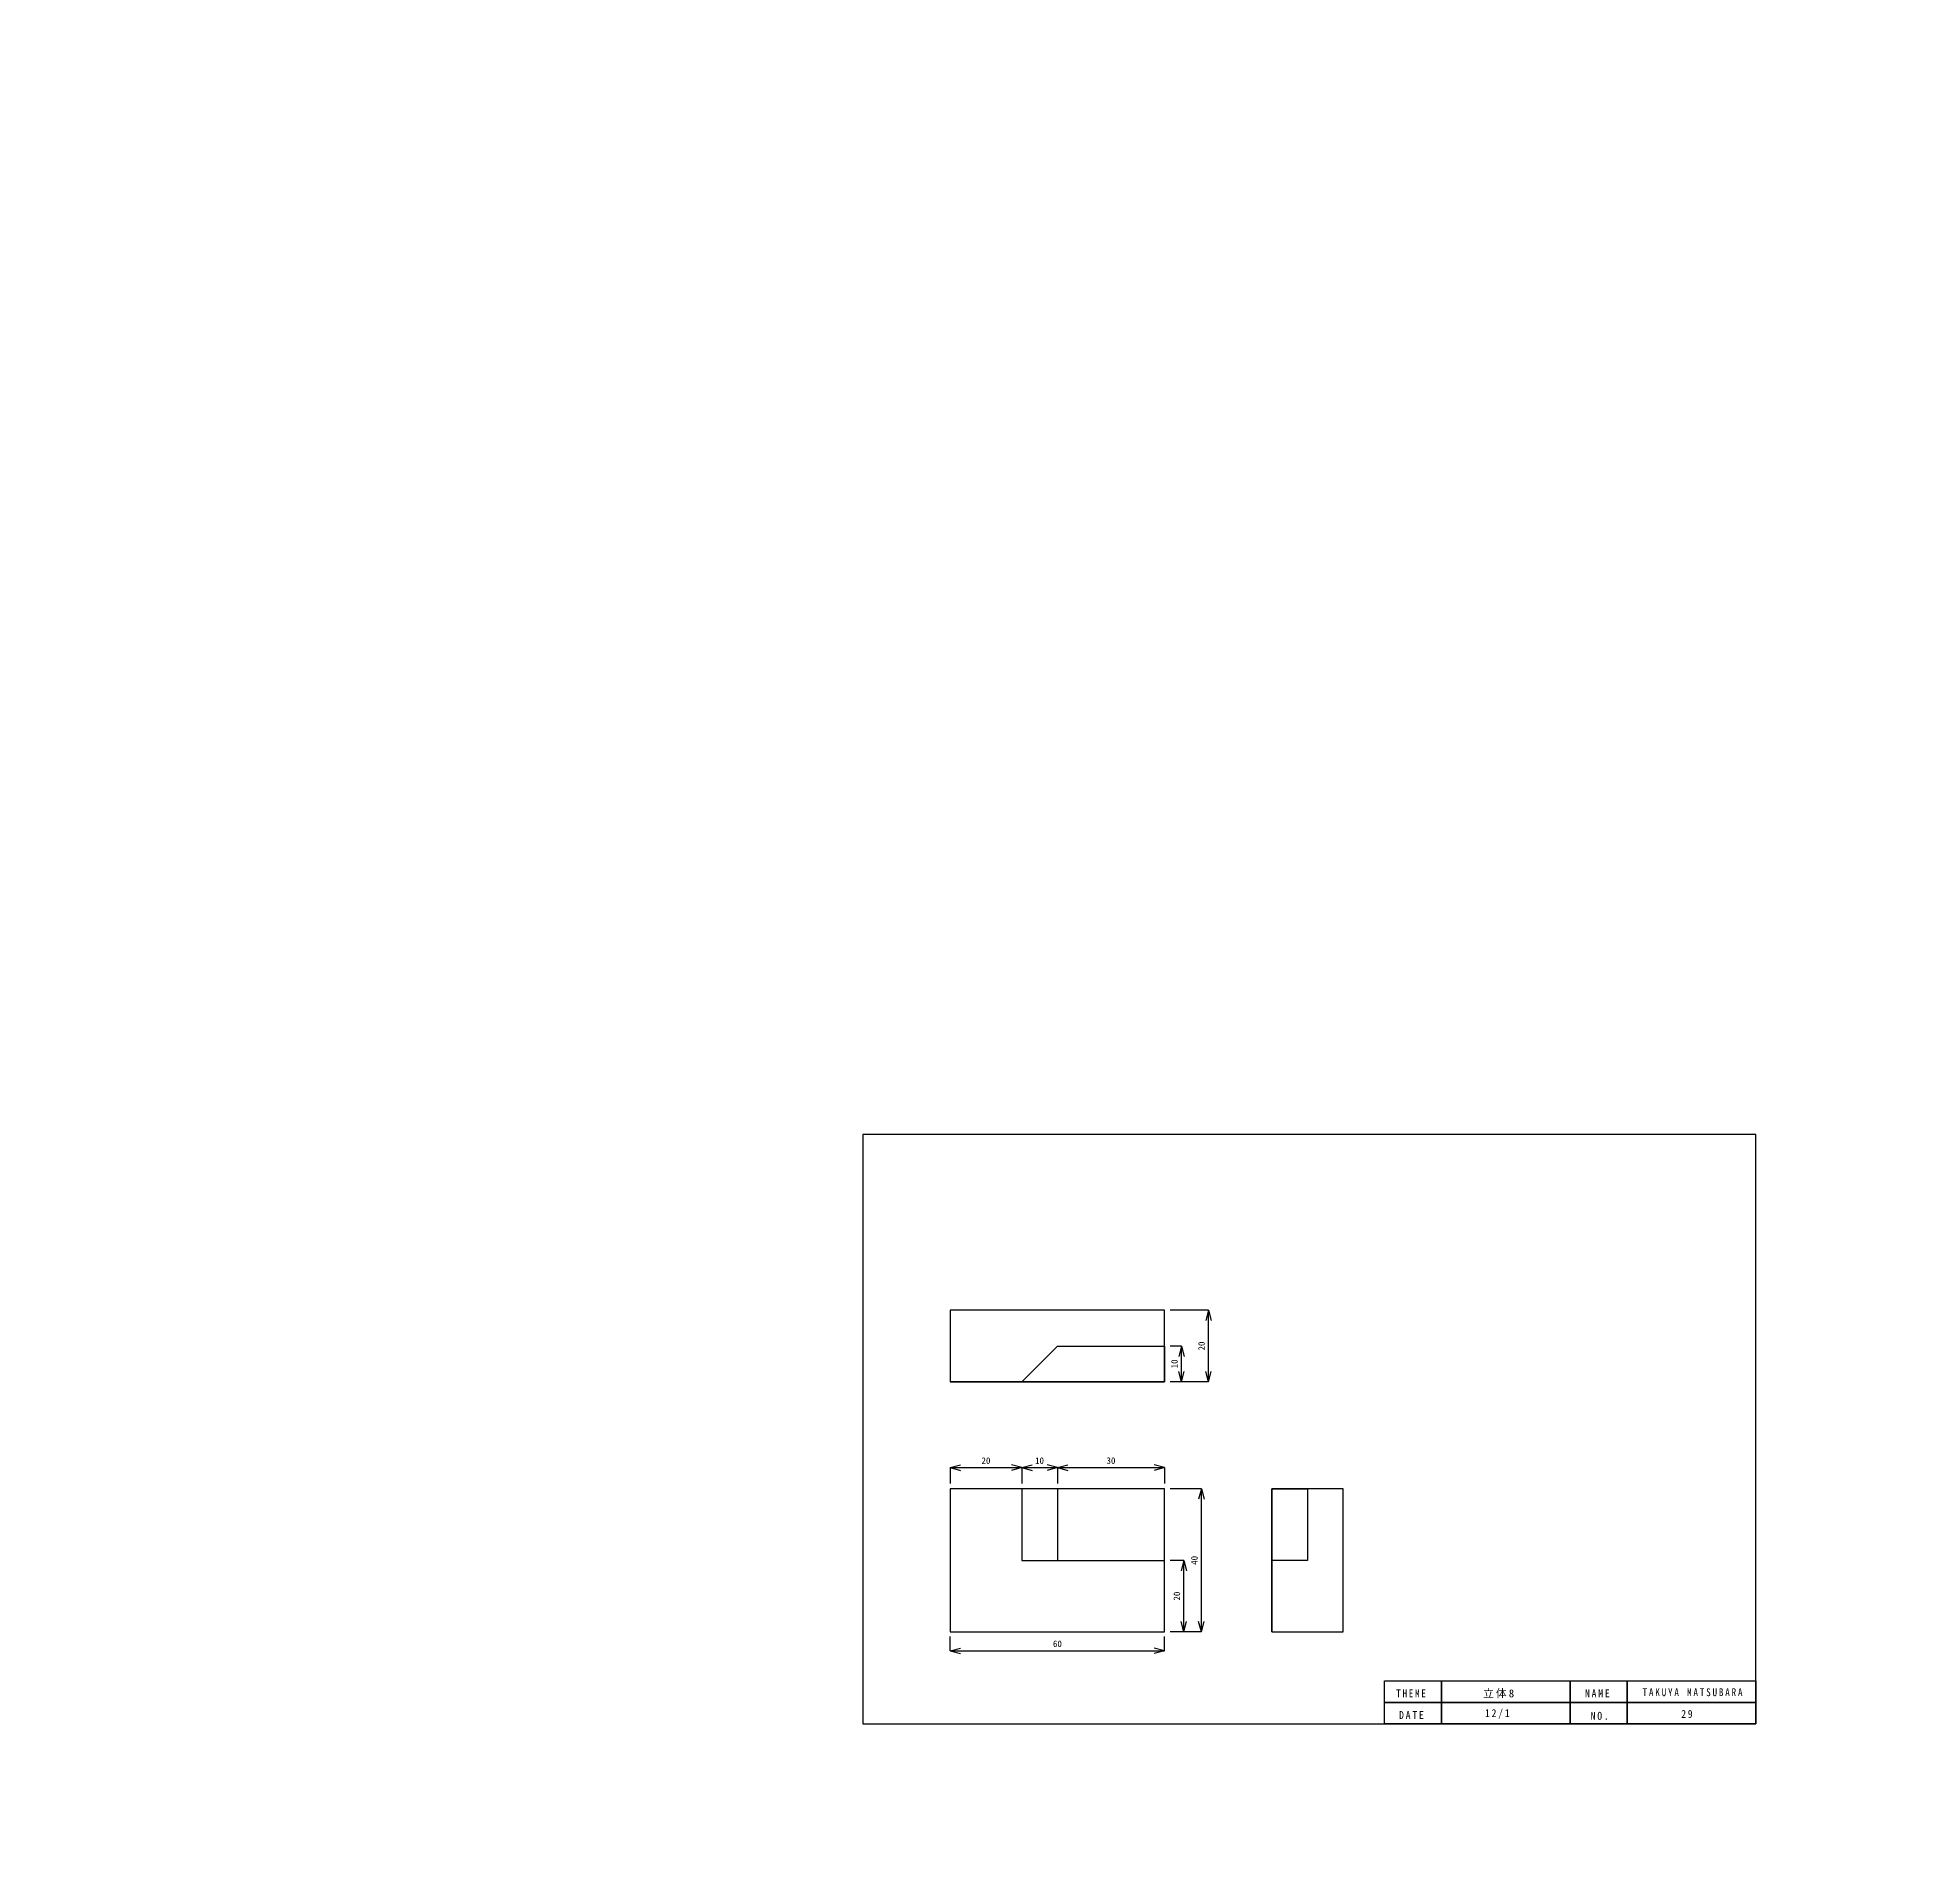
# Model space of a CAD drawing. Units: millimetres on the paper. Extents: x -1924 to 2076, y -2069 to 1931.
# Drawn here: x -361 to 160, y -118 to 394 of the extents above; entities that cross this region are included whole.
import ezdxf
from ezdxf.enums import TextEntityAlignment as Align

# ---------------------------------------------------------------- set-up
doc = ezdxf.new("R2010")
doc.units = ezdxf.units.MM
doc.layers.add('0-0_外形線', color=7, linetype='Continuous')
doc.layers.add('0-3_寸法線', color=3, linetype='Continuous')
doc.styles.add('ＭＳ ゴシック', font='')
doc.styles.get('ＭＳ ゴシック').set_extended_font_data('MS Gothic')

msp = doc.modelspace()

# ---------------------------------------------------------------- linework, layer by layer
at = {"layer": '0-0_外形線'}
for p, q in [((-75.307, 28.028), (-85.307, 18.028)), ((-85.307, 18.028), (-75.307, 18.028)), ((-45.307, 18.028), (-75.307, 18.028)), ((-75.307, -11.972), (-75.307, -31.972)), ((-15.307, -51.972), (-15.307, -11.972))]:
    msp.add_line(p, q, dxfattribs=at)
for points in [[(-129.756, -77.744), (120.244, -77.744), (120.244, 87.256), (-129.756, 87.256)], [(-105.307, -51.972), (-45.307, -51.972), (-45.307, -11.972), (-105.307, -11.972)], [(-45.307, -11.972), (-85.307, -11.972), (-85.307, -31.972), (-45.307, -31.972)], [(-15.307, -51.972), (4.693, -51.972), (4.693, -11.972), (-15.307, -11.972)], [(-15.307, -11.972), (-5.307, -11.972), (-5.307, -31.972), (-15.307, -31.972)], [(32.244, -71.744), (16.244, -71.744), (16.244, -65.744), (32.244, -65.744)], [(68.244, -71.744), (32.244, -71.744), (32.244, -65.744), (68.244, -65.744)], [(84.244, -71.744), (68.244, -71.744), (68.244, -65.744), (84.244, -65.744)], [(120.244, -71.744), (84.244, -71.744), (84.244, -65.744), (120.244, -65.744)], [(32.244, -77.744), (16.244, -77.744), (16.244, -71.744), (32.244, -71.744)], [(68.244, -77.744), (32.244, -77.744), (32.244, -71.744), (68.244, -71.744)], [(84.244, -77.744), (68.244, -77.744), (68.244, -71.744), (84.244, -71.744)], [(120.244, -77.744), (84.244, -77.744), (84.244, -71.744), (120.244, -71.744)]]:
    msp.add_lwpolyline(points, close=True, dxfattribs=at)
for points in [[(-45.307, 18.028), (-45.307, 38.028), (-105.307, 38.028), (-105.307, 18.028)], [(-75.307, 28.028), (-45.307, 28.028), (-45.307, 18.028)], [(-45.307, 18.028), (-105.307, 18.028), (-45.307, 18.028)]]:
    msp.add_lwpolyline(points, dxfattribs=at)
msp.add_circle((75.571, -69.23), 2000, dxfattribs=at)
at = {"layer": '0-3_寸法線'}
for p, q in [((-32.994, 38.028), (-43.694, 38.028)), ((-32.994, 38.028), (-33.77, 35.13)), ((-32.994, 18.028), (-32.994, 38.028)), ((-32.994, 38.028), (-32.217, 35.13)), ((-40.573, 28.028), (-43.694, 28.028)), ((-40.573, 28.028), (-41.35, 25.13)), ((-40.573, 18.028), (-40.573, 28.028)), ((-40.573, 28.028), (-39.797, 25.13)), ((-40.573, 18.028), (-41.35, 20.925)), ((-40.573, 18.028), (-39.797, 20.925)), ((-32.994, 18.028), (-33.77, 20.925)), ((-32.994, 18.028), (-32.217, 20.925)), ((-40.573, 18.028), (-43.694, 18.028)), ((-32.994, 18.028), (-43.694, 18.028)), ((-105.307, -6.019), (-102.409, -5.243)), ((-105.307, -6.019), (-85.307, -6.019)), ((-105.307, -6.019), (-102.409, -6.796)), ((-105.307, -6.019), (-105.307, -10.478)), ((-85.307, -6.019), (-88.205, -5.243)), ((-85.307, -6.019), (-88.205, -6.796)), ((-85.307, -6.019), (-82.409, -5.243)), ((-85.307, -6.019), (-85.307, -10.478)), ((-85.307, -6.019), (-75.307, -6.019)), ((-85.307, -6.019), (-82.409, -6.796)), ((-75.307, -6.019), (-78.205, -5.243)), ((-75.307, -6.019), (-78.205, -6.796)), ((-75.307, -6.019), (-72.409, -5.243)), ((-75.307, -6.019), (-75.307, -10.478)), ((-75.307, -6.019), (-45.307, -6.019)), ((-75.307, -6.019), (-72.409, -6.796)), ((-45.307, -6.019), (-48.205, -5.243)), ((-45.307, -6.019), (-48.205, -6.796)), ((-45.307, -6.019), (-45.307, -10.478)), ((-35, -11.972), (-43.694, -11.972)), ((-35, -11.972), (-35.776, -14.87)), ((-35, -51.972), (-35, -11.972)), ((-35, -11.972), (-34.224, -14.87)), ((-39.904, -31.972), (-43.694, -31.972)), ((-39.904, -31.972), (-40.681, -34.87)), ((-39.904, -51.972), (-39.904, -31.972)), ((-39.904, -31.972), (-39.128, -34.87)), ((-39.904, -51.972), (-43.694, -51.972)), ((-35, -51.972), (-43.694, -51.972)), ((-39.904, -51.972), (-40.681, -49.075)), ((-39.904, -51.972), (-39.128, -49.075)), ((-35, -51.972), (-35.776, -49.075)), ((-35, -51.972), (-34.224, -49.075)), ((-105.307, -57.293), (-105.307, -53.28)), ((-105.307, -57.293), (-102.409, -56.517)), ((-105.307, -57.293), (-45.307, -57.293)), ((-105.307, -57.293), (-102.409, -58.069)), ((-45.307, -57.293), (-48.205, -56.517)), ((-45.307, -57.293), (-48.205, -58.069)), ((-45.307, -57.293), (-45.307, -53.28))]:
    msp.add_line(p, q, dxfattribs=at)

# ---------------------------------------------------------------- texts
at = {"layer": '0-0_外形線', "char_height": 2.199, "attachment_point": 7, "style": 'ＭＳ ゴシック'}
for s, insert in [('\\T1.4;\\W0.85;TAKUYA\\~MATSUBARA', (88.519, -70.022)), ('\\T1.38;\\W0.85;THEME', (19.553, -70.286)), ('\\T1.2;立体8', (43.863, -70.551)), ('\\T1.38;\\W0.9;NAME', (72.4, -70.286)), ('\\T1.38;\\W0.9;DATE', (20.346, -76.364)), ('\\T1.38;\\W0.9;12/1', (44.391, -76.364)), ('\\T1.38;\\W0.9;NO.', (73.986, -76.628)), ('\\T1.36;\\W0.9;29', (99.352, -76.1))]:
    msp.add_mtext(s, dxfattribs=dict(at, insert=insert))
at = {"layer": '0-3_寸法線', "color": 4, "style": 'ＭＳ ゴシック'}
for s, p in [('20', (-33.494, 26.778)), ('10', (-41.073, 21.778)), ('40', (-35.5, -33.222)), ('20', (-40.404, -43.222))]:
    msp.add_text(s, height=1.833, rotation=90, dxfattribs=at).set_placement(p, align=Align.BOTTOM_LEFT)
for s, p in [('20', (-96.557, -5.519)), ('10', (-81.557, -5.519)), ('30', (-61.557, -5.519)), ('60', (-76.557, -56.793))]:
    msp.add_text(s, height=1.833, dxfattribs=at).set_placement(p, align=Align.BOTTOM_LEFT)

doc.saveas('drawing.dxf')
